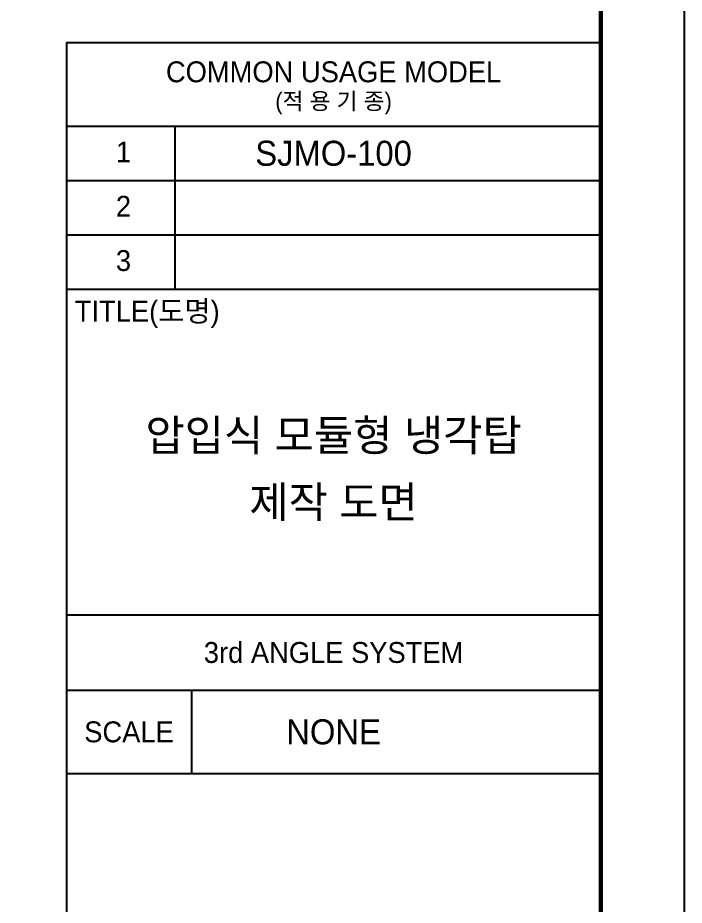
# Model space of a CAD drawing. Header units: millimetres. Extents: x -662756 to 31653, y -141394 to 22156.
# Drawn here: x 26064 to 31653, y 7190 to 14627 of the extents above; entities that cross this region are included whole.
import ezdxf
from ezdxf.enums import TextEntityAlignment as Align

# ---------------------------------------------------------------- set-up
doc = ezdxf.new("R2010")
doc.units = ezdxf.units.MM
doc.layers.add('냉각탑_form', color=1, linetype='Continuous')
doc.layers.add('냉각탑_text', color=3, linetype='Continuous')
doc.styles.add('돋움', font='Dotum.ttf')

msp = doc.modelspace()

# ---------------------------------------------------------------- linework, layer by layer
at = {"layer": 'Defpoints'}
msp.add_lwpolyline([(2245.7, 22156.3), (31652.9, 22156.3), (31652.9, 1361.2), (2245.7, 1361.2)], close=True, dxfattribs=at)
at = {"layer": '냉각탑_form'}
for p, q in [((26471.6, 14419.4), (26471.6, 2061.3)), ((26471.6, 14419.4), (30952.7, 14419.4)), ((26471.6, 13719.2), (30952.7, 13719.2)), ((27381.9, 13719.2), (27381.9, 12353.9)), ((26471.6, 13264.1), (30952.7, 13264.1)), ((26471.6, 12809), (30952.7, 12809)), ((26471.6, 12353.9), (30952.7, 12353.9)), ((26471.6, 9623.2), (30952.7, 9623.2)), ((26471.6, 8993), (30952.7, 8993)), ((27521.9, 8993), (27521.9, 8292.9)), ((26471.6, 8292.9), (30952.7, 8292.9))]:
    msp.add_line(p, q, dxfattribs=at)
at = {"layer": '냉각탑_form', "const_width": 35}
msp.add_lwpolyline([(2945.9, 21456.1), (2945.9, 2061.3), (30952.7, 2061.3), (30952.7, 21456.1)], close=True, dxfattribs=at)

# ---------------------------------------------------------------- texts
at = {"layer": '냉각탑_form', "style": '돋움'}
for s, height, p in [('COMMON USAGE MODEL', 175.043, (28712.2, 14174.3)), ('(적 용 기 종)', 140.03, (28712.2, 13929.3)), ('3rd ANGLE SYSTEM', 175.043, (28712.2, 9308.1)), ('SCALE', 175.04, (26996.8, 8643))]:
    msp.add_text(s, height=height, dxfattribs=at).set_placement(p, align=Align.MIDDLE_CENTER)
for s, height, p in [('1', 175, (26886.8, 13415.1)), ('2', 175, (26886.8, 12960)), ('3', 175, (26886.8, 12504.9)), ('TITLE(도명)', 175.04, (26542, 12081.1))]:
    msp.add_text(s, height=height, dxfattribs=at).set_placement(p)
at = {"layer": '냉각탑_text', "style": '돋움'}
for s, height, p in [('SJMO-100', 210.05, (28712.2, 13491.6)), ('압입식 모듈형 냉각탑', 262.5, (28712.2, 11128.2)), ('제작 도면', 262.5, (28712.2, 10568.2)), ('NONE', 210.05, (28712.2, 8643))]:
    msp.add_text(s, height=height, dxfattribs=at).set_placement(p, align=Align.MIDDLE_CENTER)

doc.saveas('drawing.dxf')
